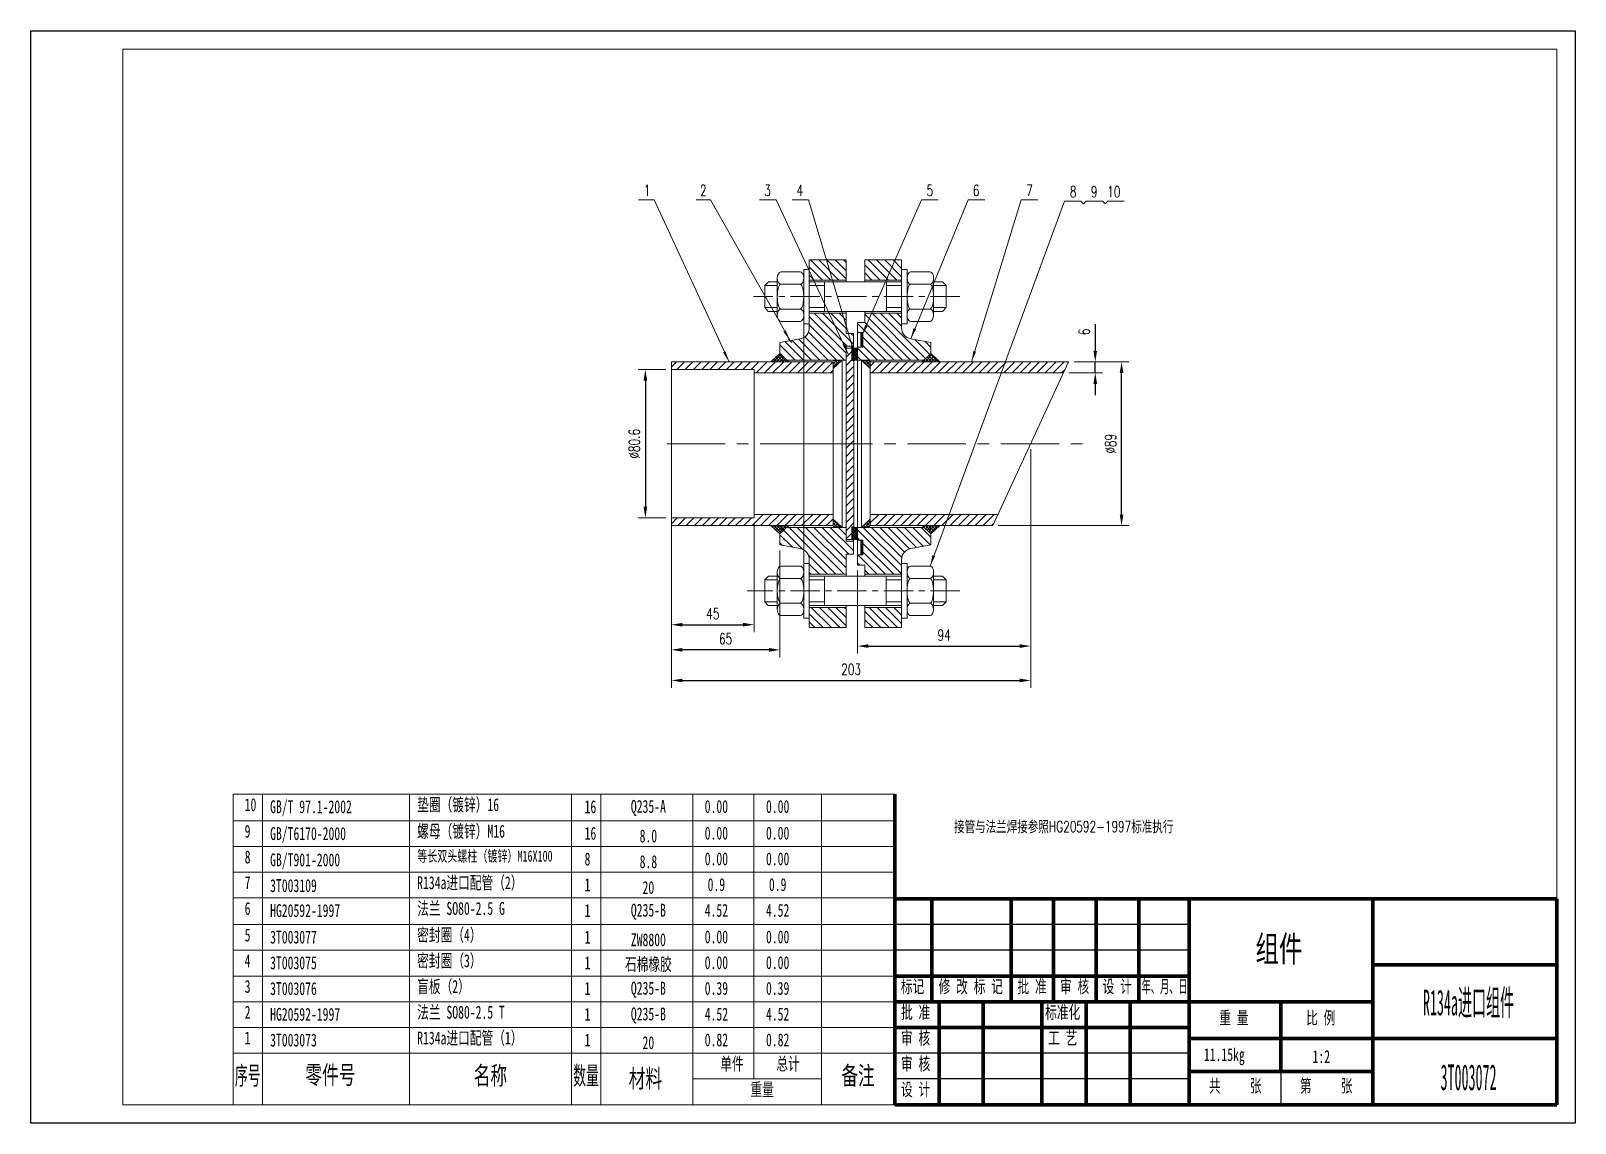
# Model space of a CAD drawing. Header units: millimetres. Extents: x 0 to 840, y 0 to 594.
import ezdxf

# ---------------------------------------------------------------- set-up
doc = ezdxf.new("R2010")
doc.units = ezdxf.units.MM
for name, pattern in [('CENTER', [50.8, 31.75, -6.35, 6.35, -6.35]), ('EB_DASH', [6, 3, -3]), ('EB_DASHDOT', [39, 30, -3, 3, -3])]:
    doc.linetypes.add(name, pattern=pattern)
doc.layers.get('0').update_dxf_attribs({"lineweight": 0})
for name, color, linetype, lineweight in [('中心线', 1, 'CENTER', 9), ('尺寸线', 4, 'Continuous', 9), ('标注线', 4, 'Continuous', 5), ('点划线', 1, 'EB_DASHDOT', 5), ('粗线', 7, 'Continuous', 15), ('细线', 3, 'Continuous', 5), ('虚线', 2, 'EB_DASH', 5)]:
    doc.layers.add(name, color=color, linetype=linetype, lineweight=lineweight)
doc.layers.add('边框', color=7, linetype='Continuous', lineweight=18, plot=False)
doc.styles.get("Standard").update_dxf_attribs({"font": 'romans.shx', "width": 0.7})
doc.styles.add('TextStyle0', font='', dxfattribs={"width": 0.510669})
doc.styles.add('TextStyle1', font='', dxfattribs={"width": 0.510669})
doc.styles.add('UserTxtStyle4', font='', dxfattribs={"width": 0.667})
doc.styles.add('机械', font='', dxfattribs={"width": 0.4})
doc.styles.add('标准', font='', dxfattribs={"width": 0.667})
doc.styles.get('TextStyle0').set_extended_font_data('宋体')
doc.styles.get('TextStyle1').set_extended_font_data('宋体')
doc.styles.get('UserTxtStyle4').set_extended_font_data('宋体')
doc.styles.get('机械').set_extended_font_data('宋体')
doc.styles.get('标准').set_extended_font_data('宋体')
doc.dimstyles.new('标准', dxfattribs={"dimscale": 2, "dimtxt": 3, "dimasz": 3, "dimexe": 2, "dimexo": 1.5, "dimgap": 1.5, "dimtad": 1, "dimdec": 1, "dimzin": 12, "dimdsep": 46, "dimtxsty": 'Standard', "dimcen": 0, "dimdle": 6, "dimclrd": 256, "dimclre": 256, "dimclrt": 256, "dimadec": 1, "dimazin": 3, "dimtfac": 1, "dimtdec": 1, "dimtmove": 0, "dimatfit": 0, "dimfxl": 0, "dimtolj": 1, "dimarcsym": 0})
pattern_1 = [(135, (0, 0), (-2.245064, -2.245064), [])]

# ---------------------------------------------------------------- blocks, each defined once
blk = doc.blocks.new('*X41')
at = {"layer": '尺寸线', "linetype": 'Continuous'}
blk.add_hatch(color=256, dxfattribs=at).paths.add_polyline_path([(379.76, 413.98), (376.56, 419.11), (377.92, 419.74)], flags=0)
for p, q in [((338.99, 502.04), (330.54, 502.04)), ((379.76, 413.98), (338.99, 502.04))]:
    blk.add_line(p, q, dxfattribs=at)
at = {"layer": '尺寸线'}
blk.add_line((330.54, 502.04), (330.54, 502.04), dxfattribs=at)
blk = doc.blocks.new('*X42')
at = {"layer": '尺寸线', "linetype": 'Continuous'}
blk.add_hatch(color=256, dxfattribs=at).paths.add_polyline_path([(412.95, 425.54), (409.34, 430.39), (410.65, 431.13)], flags=0)
for p, q in [((369.72, 502.04), (361.82, 502.04)), ((412.95, 425.54), (369.72, 502.04))]:
    blk.add_line(p, q, dxfattribs=at)
at = {"layer": '尺寸线'}
blk.add_line((361.82, 502.04), (361.82, 502.04), dxfattribs=at)
blk = doc.blocks.new('*X43')
at = {"layer": '尺寸线', "linetype": 'Continuous'}
blk.add_hatch(color=256, dxfattribs=at).paths.add_polyline_path([(444.65, 418.19), (441.42, 423.31), (442.78, 423.94)], flags=0)
for p, q in [((405.32, 502.04), (396.29, 502.04)), ((444.65, 418.19), (405.32, 502.04))]:
    blk.add_line(p, q, dxfattribs=at)
at = {"layer": '尺寸线'}
blk.add_line((396.29, 502.04), (396.29, 502.04), dxfattribs=at)
blk = doc.blocks.new('*X44')
at = {"layer": '尺寸线', "linetype": 'Continuous'}
blk.add_hatch(color=256, dxfattribs=at).paths.add_polyline_path([(448.32, 417.16), (445.89, 422.69), (447.33, 423.12)], flags=0)
for p, q in [((423.06, 502.04), (414.02, 502.04)), ((448.32, 417.16), (423.06, 502.04))]:
    blk.add_line(p, q, dxfattribs=at)
at = {"layer": '尺寸线'}
blk.add_line((414.02, 502.04), (414.02, 502.04), dxfattribs=at)
blk = doc.blocks.new('*X45')
at = {"layer": '尺寸线', "linetype": 'ByBlock'}
for points in [[(348.42, 240.73), (354.42, 239.73), (354.42, 241.73)], [(543.85, 240.73), (537.85, 239.73), (537.85, 241.73)]]:
    blk.add_hatch(color=256, dxfattribs=at).paths.add_polyline_path(points, flags=0)
for p, q in [((348.42, 366.48), (348.42, 236.73)), ((543.85, 366.48), (543.85, 236.73))]:
    blk.add_line(p, q, dxfattribs=at)
at = {"layer": '尺寸线', "linetype": 'ByBlock', "lineweight": -2}
blk.add_line((354.42, 240.73), (537.85, 240.73), dxfattribs=at)
at = {"layer": '尺寸线', "linetype": 'ByBlock', "insert": (446.14, 246.73), "char_height": 6, "width": 15.6, "attachment_point": 5}
blk.add_mtext('203', dxfattribs=at)
blk = doc.blocks.new('*X46')
at = {"layer": '尺寸线', "linetype": 'ByBlock'}
for points in [[(449.62, 259.42), (455.62, 258.42), (455.62, 260.42)], [(543.85, 259.42), (537.85, 258.42), (537.85, 260.42)]]:
    blk.add_hatch(color=256, dxfattribs=at).paths.add_polyline_path(points, flags=0)
for p, q in [((543.85, 366.48), (543.85, 255.42)), ((449.62, 300.48), (449.62, 255.42))]:
    blk.add_line(p, q, dxfattribs=at)
at = {"layer": '尺寸线', "linetype": 'ByBlock', "lineweight": -2}
blk.add_line((455.62, 259.42), (537.85, 259.42), dxfattribs=at)
at = {"layer": '尺寸线', "linetype": 'ByBlock', "insert": (496.74, 265.42), "char_height": 6, "width": 10.2, "attachment_point": 5}
blk.add_mtext('94', dxfattribs=at)
blk = doc.blocks.new('*X47')
at = {"layer": '尺寸线', "linetype": 'Continuous'}
blk.add_hatch(color=256, dxfattribs=at).paths.add_polyline_path([(452.07, 428.27), (453.8, 434.07), (455.17, 433.47)], flags=0)
for p, q in [((452.07, 428.27), (484.5, 502.04)), ((484.5, 502.04), (493.53, 502.04))]:
    blk.add_line(p, q, dxfattribs=at)
at = {"layer": '尺寸线'}
blk.add_line((493.53, 502.04), (493.53, 502.04), dxfattribs=at)
blk = doc.blocks.new('*X48')
at = {"layer": '尺寸线', "linetype": 'Continuous'}
blk.add_hatch(color=256, dxfattribs=at).paths.add_polyline_path([(478.57, 426.53), (480.17, 432.36), (481.55, 431.78)], flags=0)
for p, q in [((478.57, 426.53), (509.82, 502.04)), ((509.82, 502.04), (518.86, 502.04))]:
    blk.add_line(p, q, dxfattribs=at)
at = {"layer": '尺寸线'}
blk.add_line((518.86, 502.04), (518.86, 502.04), dxfattribs=at)
blk = doc.blocks.new('*X49')
at = {"layer": '尺寸线', "linetype": 'Continuous'}
blk.add_hatch(color=256, dxfattribs=at).paths.add_polyline_path([(511.63, 413.98), (512.67, 419.94), (514.11, 419.49)], flags=0)
for p, q in [((511.63, 413.98), (538.73, 502.04)), ((538.73, 502.04), (547.76, 502.04))]:
    blk.add_line(p, q, dxfattribs=at)
at = {"layer": '尺寸线'}
blk.add_line((547.76, 502.04), (547.76, 502.04), dxfattribs=at)
blk = doc.blocks.new('*X50')
at = {"layer": '尺寸线', "linetype": 'ByBlock'}
for points in [[(334.25, 409.78), (333.25, 403.78), (335.25, 403.78)], [(334.25, 329.18), (333.25, 335.18), (335.25, 335.18)]]:
    blk.add_hatch(color=256, dxfattribs=at).paths.add_polyline_path(points, flags=0)
for p, q in [((345.42, 409.78), (330.25, 409.78)), ((345.42, 329.18), (330.25, 329.18))]:
    blk.add_line(p, q, dxfattribs=at)
at = {"layer": '尺寸线', "linetype": 'ByBlock', "lineweight": -2}
blk.add_line((334.25, 403.78), (334.25, 335.18), dxfattribs=at)
at = {"layer": '尺寸线', "linetype": 'ByBlock', "insert": (328.25, 369.48), "char_height": 6, "width": 26.4, "attachment_point": 5, "rotation": 90}
blk.add_mtext('%%C80.6', dxfattribs=at)
blk = doc.blocks.new('*X51')
at = {"layer": '尺寸线', "linetype": 'ByBlock'}
for points in [[(348.42, 271.05), (354.42, 270.05), (354.42, 272.05)], [(393.42, 271.05), (387.42, 270.05), (387.42, 272.05)]]:
    blk.add_hatch(color=256, dxfattribs=at).paths.add_polyline_path(points, flags=0)
for p, q in [((348.42, 321.98), (348.42, 267.05)), ((393.42, 326.18), (393.42, 267.05))]:
    blk.add_line(p, q, dxfattribs=at)
at = {"layer": '尺寸线', "linetype": 'ByBlock', "lineweight": -2}
blk.add_line((354.42, 271.05), (387.42, 271.05), dxfattribs=at)
at = {"layer": '尺寸线', "linetype": 'ByBlock', "insert": (370.92, 277.05), "char_height": 6, "width": 9.6, "attachment_point": 5}
blk.add_mtext('45', dxfattribs=at)
blk = doc.blocks.new('*X52')
at = {"layer": '尺寸线', "linetype": 'ByBlock'}
for points in [[(593.29, 413.98), (594.29, 407.98), (592.29, 407.98)], [(593.29, 324.98), (594.29, 330.98), (592.29, 330.98)]]:
    blk.add_hatch(color=256, dxfattribs=at).paths.add_polyline_path(points, flags=0)
for p, q in [((567.47, 413.98), (597.29, 413.98)), ((526.24, 324.98), (597.29, 324.98))]:
    blk.add_line(p, q, dxfattribs=at)
at = {"layer": '尺寸线', "linetype": 'ByBlock', "lineweight": -2}
blk.add_line((593.29, 330.98), (593.29, 407.98), dxfattribs=at)
at = {"layer": '尺寸线', "linetype": 'ByBlock', "insert": (587.29, 369.48), "char_height": 6, "width": 18.6, "attachment_point": 5, "rotation": 90}
blk.add_mtext('%%C89', dxfattribs=at)
blk = doc.blocks.new('*X53')
at = {"layer": '尺寸线', "linetype": 'ByBlock'}
for points in [[(578.97, 413.98), (579.97, 419.98), (577.97, 419.98)], [(578.97, 407.98), (579.97, 401.98), (577.97, 401.98)]]:
    blk.add_hatch(color=256, dxfattribs=at).paths.add_polyline_path(points, flags=0)
at = {"layer": '尺寸线', "linetype": 'ByBlock', "lineweight": -2}
for p, q in [((578.97, 434.58), (578.97, 419.98)), ((578.97, 407.98), (578.97, 413.98)), ((561.69, 407.98), (561.69, 407.98)), ((578.97, 401.98), (578.97, 395.98))]:
    blk.add_line(p, q, dxfattribs=at)
at = {"layer": '尺寸线', "linetype": 'ByBlock'}
for p, q in [((567.47, 413.98), (582.97, 413.98)), ((564.69, 407.98), (582.97, 407.98))]:
    blk.add_line(p, q, dxfattribs=at)
at = {"layer": '尺寸线', "linetype": 'ByBlock', "insert": (572.97, 430.28), "char_height": 6, "width": 12, "attachment_point": 5, "rotation": 90}
blk.add_mtext('6', dxfattribs=at)
blk = doc.blocks.new('*X54')
at = {"layer": '尺寸线', "linetype": 'Continuous'}
blk.add_hatch(color=256, dxfattribs=at).paths.add_polyline_path([(489.09, 302.95), (490.46, 308.84), (491.87, 308.32)], flags=0)
for p, q in [((489.09, 302.95), (562.16, 501.34)), ((562.16, 501.34), (571.19, 501.34))]:
    blk.add_line(p, q, dxfattribs=at)
at = {"layer": '尺寸线'}
blk.add_line((571.19, 501.34), (571.19, 501.34), dxfattribs=at)
blk = doc.blocks.new('*X55')
at = {"layer": '尺寸线', "linetype": 'ByBlock'}
for points in [[(348.42, 257.39), (354.42, 258.39), (354.42, 256.39)], [(407.42, 257.39), (401.42, 258.39), (401.42, 256.39)]]:
    blk.add_hatch(color=256, dxfattribs=at).paths.add_polyline_path(points, flags=0)
for p, q in [((348.42, 321.98), (348.42, 253.39)), ((407.42, 311.41), (407.42, 253.39))]:
    blk.add_line(p, q, dxfattribs=at)
at = {"layer": '尺寸线', "linetype": 'ByBlock', "lineweight": -2}
blk.add_line((401.42, 257.39), (354.42, 257.39), dxfattribs=at)
at = {"layer": '尺寸线', "linetype": 'ByBlock', "insert": (377.92, 263.39), "char_height": 6, "width": 9.6, "attachment_point": 5}
blk.add_mtext('65', dxfattribs=at)

msp = doc.modelspace()

# ---------------------------------------------------------------- hatches: boundary and pattern name
at = {"layer": '尺寸线'}
h = msp.add_hatch(dxfattribs=at)
h.set_pattern_fill('ANSI31', color=256, style=0, pattern_type=0)
h.set_pattern_definition(pattern_1)
h.paths.add_polyline_path([(443.42, 458.48), (443.42, 469.48), (423.42, 469.48), (423.42, 458.48)], flags=0)
edge = h.paths.add_edge_path(flags=0)
edge.add_line((407.42, 414.98), (443.42, 414.98))
edge.add_line((443.42, 414.98), (443.42, 422.51))
edge.add_line((443.42, 422.51), (447.42, 422.48))
edge.add_line((447.42, 422.48), (447.45, 429.48))
edge.add_line((447.45, 429.48), (443.39, 429.48))
edge.add_line((443.39, 429.48), (443.4, 440.48))
edge.add_line((443.4, 440.48), (423.42, 440.48))
edge.add_line((423.42, 440.48), (423.42, 432.46))
edge.add_arc((417.42, 432.43), 6, -80.16684, 0.29152, ccw=False)
edge.add_line((418.44, 426.52), (407.42, 424.58))
edge.add_line((407.42, 424.58), (407.42, 414.98))
edge = h.paths.add_edge_path(flags=0)
edge.add_line((423.42, 298.48), (443.4, 298.48))
edge.add_line((443.4, 298.48), (443.39, 309.48))
edge.add_line((443.39, 309.48), (447.42, 309.45))
edge.add_line((447.42, 309.45), (447.42, 316.48))
edge.add_line((447.42, 316.48), (443.39, 316.48))
edge.add_line((443.39, 316.48), (443.39, 323.98))
edge.add_line((443.39, 323.98), (407.42, 323.98))
edge.add_line((407.42, 323.98), (407.42, 314.38))
edge.add_line((407.42, 314.38), (418.44, 312.44))
edge.add_arc((417.42, 306.53), 6, -0.2925, 80.16783, ccw=False)
edge.add_line((423.42, 306.5), (423.42, 298.48))
h.paths.add_polyline_path([(443.42, 269.48), (443.42, 280.48), (423.42, 280.48), (423.42, 269.48)], flags=0)
h = msp.add_hatch(dxfattribs=at)
h.set_pattern_fill('ANSI31', color=256, style=0, pattern_type=0)
h.set_pattern_definition(pattern_1)
h.paths.add_polyline_path([(473.62, 458.48), (473.62, 469.48), (453.62, 469.48), (453.62, 458.48)], flags=0)
edge = h.paths.add_edge_path(flags=0)
edge.add_line((489.62, 414.98), (489.62, 424.55))
edge.add_line((489.62, 424.55), (478.57, 426.53))
edge.add_arc((479.62, 432.43), 6, 180, 259.87534, ccw=False)
edge.add_line((473.62, 432.43), (473.62, 440.48))
edge.add_line((473.62, 440.48), (453.62, 440.48))
edge.add_line((453.62, 440.48), (453.62, 435.48))
edge.add_line((453.62, 435.48), (449.62, 435.48))
edge.add_line((449.62, 435.48), (449.62, 429.98))
edge.add_line((449.62, 429.98), (452.62, 429.98))
edge.add_line((452.62, 429.98), (452.62, 421.98))
edge.add_line((452.62, 421.98), (449.62, 421.98))
edge.add_line((449.62, 421.98), (449.62, 414.98))
edge.add_line((449.62, 414.98), (489.62, 414.98))
edge = h.paths.add_edge_path(flags=0)
edge.add_line((453.65, 298.48), (473.62, 298.48))
edge.add_line((473.62, 298.48), (473.62, 306.57))
edge.add_arc((479.62, 306.53), 6, 100.44341, 179.61436, ccw=False)
edge.add_line((478.53, 312.43), (489.62, 314.38))
edge.add_line((489.62, 314.38), (489.62, 323.98))
edge.add_line((489.62, 323.98), (449.59, 323.98))
edge.add_line((449.59, 323.98), (449.59, 316.98))
edge.add_line((449.59, 316.98), (452.62, 317.02))
edge.add_line((452.62, 317.02), (452.62, 308.95))
edge.add_line((452.62, 308.95), (449.59, 308.98))
edge.add_line((449.59, 308.98), (449.59, 303.48))
edge.add_line((449.59, 303.48), (453.65, 303.48))
edge.add_line((453.65, 303.48), (453.65, 298.48))
h.paths.add_polyline_path([(473.62, 269.48), (473.62, 280.48), (453.62, 280.48), (453.62, 269.48)], flags=0)
h = msp.add_hatch(dxfattribs=at)
h.set_pattern_fill('ANSI37', color=256, scale=0.25, style=0)
h.paths.add_polyline_path([(452.62, 422.48), (452.62, 429.48), (451.42, 429.48), (451.42, 422.48)], flags=0)
h.paths.add_polyline_path([(452.62, 309.48), (452.62, 316.48), (451.42, 316.48), (451.42, 309.48)], flags=0)
h = msp.add_hatch(dxfattribs=at)
h.set_pattern_fill('ANSI31', color=256, style=0, pattern_type=0)
h.paths.add_polyline_path([(443.42, 369.48), (447.62, 369.48), (447.62, 414.74), (446.62, 414.74), (446.62, 421.48), (443.42, 421.48)], flags=0)
h.paths.add_polyline_path([(443.42, 317.48), (446.62, 317.48), (446.62, 324.22), (447.62, 324.22), (447.62, 369.48), (443.42, 369.48)], flags=0)
h = msp.add_hatch(dxfattribs=at)
h.set_pattern_fill('ANSI37', color=256, scale=0.25, style=0)
h.paths.add_polyline_path([(446.62, 414.98), (449.64, 414.98), (449.64, 421.48), (446.62, 421.48)], flags=0)
h.paths.add_polyline_path([(446.62, 317.48), (447.42, 317.48), (449.62, 317.48), (449.62, 323.98), (446.62, 323.98)], flags=0)
h = msp.add_hatch(dxfattribs=at)
h.set_pattern_fill('ANSI31', color=256, style=0, pattern_type=0)
h.paths.add_polyline_path([(436.42, 407.98), (436.42, 413.98), (348.42, 413.98), (348.42, 409.78), (393.42, 409.78), (393.42, 407.98)], flags=0)
h.paths.add_polyline_path([(436.42, 324.98), (436.42, 330.98), (393.42, 330.98), (393.42, 329.18), (348.42, 329.18), (348.42, 324.98)], flags=0)
h = msp.add_hatch(dxfattribs=at)
h.set_pattern_fill('ANSI37', color=256, scale=0.375, style=0)
h.paths.add_polyline_path([(407.42, 413.98), (407.42, 418.54), (402.59, 413.98)], flags=0)
h = msp.add_hatch(dxfattribs=at)
h.set_pattern_fill('ANSI37', color=256, scale=0.375, angle=180, style=0)
h.paths.add_polyline_path([(407.42, 413.98), (407.42, 418.54), (412.25, 413.98)], flags=0)
h = msp.add_hatch(dxfattribs=at)
h.set_pattern_fill('ANSI37', color=256, scale=0.375, angle=180, style=0)
h.paths.add_polyline_path([(436.42, 414.98), (436.42, 410.42), (441.25, 414.98)], flags=0)
h = msp.add_hatch(dxfattribs=at)
h.set_pattern_fill('ANSI37', color=256, scale=0.375, style=0)
h.paths.add_polyline_path([(456.62, 414.98), (456.62, 410.42), (451.79, 414.98)], flags=0)
h = msp.add_hatch(dxfattribs=at)
h.set_pattern_fill('ANSI31', color=256, style=0, pattern_type=0)
h.paths.add_polyline_path([(561.69, 407.98), (564.47, 413.98), (456.62, 413.98), (456.62, 407.98)], flags=0)
h.paths.add_polyline_path([(523.24, 324.98), (526.01, 330.98), (456.62, 330.98), (456.62, 324.98)], flags=0)
h = msp.add_hatch(dxfattribs=at)
h.set_pattern_fill('ANSI37', color=256, scale=0.375, style=0)
h.paths.add_polyline_path([(489.62, 413.98), (489.62, 418.54), (484.79, 413.98)], flags=0)
h = msp.add_hatch(dxfattribs=at)
h.set_pattern_fill('ANSI37', color=256, scale=0.375, angle=180, style=0)
h.paths.add_polyline_path([(489.62, 413.98), (489.62, 418.54), (494.45, 413.98)], flags=0)
h = msp.add_hatch(dxfattribs=at)
h.set_pattern_fill('ANSI37', color=256, scale=0.375, angle=180, style=0)
h.paths.add_polyline_path([(436.42, 323.98), (436.42, 328.54), (441.25, 323.98)], flags=0)
h = msp.add_hatch(dxfattribs=at)
h.set_pattern_fill('ANSI37', color=256, scale=0.375, style=0)
h.paths.add_polyline_path([(456.62, 323.98), (456.62, 328.54), (451.79, 323.98)], flags=0)
h = msp.add_hatch(dxfattribs=at)
h.set_pattern_fill('ANSI37', color=256, scale=0.375, style=0)
h.paths.add_polyline_path([(407.42, 324.98), (407.42, 320.42), (402.59, 324.98)], flags=0)
h = msp.add_hatch(dxfattribs=at)
h.set_pattern_fill('ANSI37', color=256, scale=0.375, angle=180, style=0)
h.paths.add_polyline_path([(407.42, 324.98), (407.42, 320.42), (412.25, 324.98)], flags=0)
h = msp.add_hatch(dxfattribs=at)
h.set_pattern_fill('ANSI37', color=256, scale=0.375, style=0)
h.paths.add_polyline_path([(489.62, 324.98), (489.62, 320.42), (484.79, 324.98)], flags=0)
h = msp.add_hatch(dxfattribs=at)
h.set_pattern_fill('ANSI37', color=256, scale=0.375, angle=180, style=0)
h.paths.add_polyline_path([(489.62, 324.98), (489.62, 320.42), (494.45, 324.98)], flags=0)

# ---------------------------------------------------------------- linework, layer by layer
for p, q in [((407.95, 462.95), (418.49, 462.95)), ((420.42, 274.68), (420.42, 464.28)), ((423.42, 464.28), (420.42, 464.28)), ((473.62, 464.28), (473.62, 434.68)), ((476.62, 464.28), (473.62, 464.28)), ((476.62, 464.28), (476.62, 434.68)), ((478.55, 462.95), (489.09, 462.95)), ((401.15, 457.48), (399.15, 455.48)), ((399.15, 455.48), (406.02, 455.48)), ((406.02, 439.38), (406.02, 459.58)), ((406.02, 459.58), (406.02, 449.48)), ((407.95, 456.22), (418.49, 456.22)), ((423.42, 459.58), (423.42, 439.38)), ((423.42, 455.48), (431.69, 455.48)), ((465.36, 455.48), (473.62, 455.48)), ((476.62, 439.38), (476.62, 459.58)), ((478.55, 456.21), (489.09, 456.21)), ((491.02, 459.58), (491.02, 439.38)), ((491.02, 457.48), (495.89, 457.48)), ((491.02, 455.48), (497.89, 455.48)), ((497.89, 455.48), (495.89, 457.48)), ((497.89, 443.48), (497.89, 455.48)), ((399.15, 443.48), (406.02, 443.48)), ((401.14, 441.48), (399.15, 443.48)), ((407.95, 442.75), (418.49, 442.75)), ((423.42, 443.48), (431.69, 443.48)), ((465.36, 443.48), (473.62, 443.48)), ((478.55, 442.75), (489.09, 442.75)), ((491.02, 443.48), (497.89, 443.48)), ((491.02, 441.48), (495.89, 441.48)), ((497.89, 443.48), (495.89, 441.48)), ((407.95, 436.01), (418.49, 436.01)), ((423.42, 434.68), (420.42, 434.68)), ((476.62, 434.68), (473.62, 434.68)), ((478.55, 436.01), (489.09, 436.01)), ((413.95, 424.54), (411.95, 426.54)), ((407.95, 302.95), (418.49, 302.95)), ((423.42, 304.28), (420.42, 304.28)), ((423.42, 274.68), (423.42, 304.28)), ((476.62, 304.28), (473.62, 304.28)), ((476.62, 304.28), (476.62, 274.68)), ((478.55, 302.95), (489.09, 302.95)), ((401.16, 297.48), (399.16, 295.48)), ((399.16, 295.48), (406.02, 295.48)), ((406.02, 299.58), (406.02, 279.38)), ((407.95, 296.21), (418.49, 296.21)), ((423.42, 279.38), (423.42, 299.58)), ((423.46, 295.46), (431.73, 295.46)), ((465.3, 295.46), (473.62, 295.46)), ((478.55, 296.21), (489.09, 296.21)), ((491.02, 279.38), (491.02, 299.58)), ((491.02, 297.48), (495.89, 297.48)), ((491.02, 295.48), (497.89, 295.48)), ((497.89, 295.48), (495.89, 297.48)), ((497.89, 295.48), (497.89, 283.48)), ((406.02, 279.38), (406.02, 289.48)), ((399.16, 283.48), (406.02, 283.48)), ((401.14, 281.48), (399.16, 283.48)), ((407.95, 282.75), (418.49, 282.75)), ((423.46, 283.46), (431.73, 283.46)), ((465.3, 283.46), (473.62, 283.46)), ((478.55, 282.75), (489.09, 282.75)), ((491.02, 283.48), (497.89, 283.48)), ((491.02, 281.48), (495.89, 281.48)), ((497.89, 283.48), (495.89, 281.48)), ((407.95, 276.01), (418.49, 276.01)), ((423.42, 274.68), (420.42, 274.68)), ((476.62, 274.68), (473.62, 274.68)), ((478.55, 276.01), (489.09, 276.01))]:
    msp.add_line(p, q)
for centre, major_axis, ratio, start_param, end_param in [((407.95, 459.58), (0, -3.37), 0.572974, 3.141593, 6.283185), ((418.49, 459.58), (0, -3.37), 0.572974, 0, 3.141593), ((478.55, 459.58), (0, -3.37), 0.572974, 3.141593, 6.283185), ((489.09, 459.58), (0, -3.37), 0.572974, 0, 3.141593), ((407.95, 449.48), (0, -6.73), 0.286487, 3.141593, 6.283185), ((418.49, 449.48), (0, -6.73), 0.286487, 0, 3.141593), ((478.55, 449.48), (0, -6.73), 0.286487, 3.141593, 6.283185), ((489.09, 449.48), (0, -6.73), 0.286487, 0, 3.141593), ((407.95, 439.38), (0, 3.37), 0.572974, 0, 3.141593), ((418.49, 439.38), (0, 3.37), 0.572974, 3.141593, 6.283185), ((478.55, 439.38), (0, 3.37), 0.572974, 0, 3.141593), ((489.09, 439.38), (0, 3.37), 0.572974, 3.141593, 6.283185), ((407.95, 299.58), (0, -3.37), 0.572974, 3.141593, 6.283185), ((418.49, 299.58), (0, -3.37), 0.572974, 0, 3.141593), ((478.55, 299.58), (0, -3.37), 0.572974, 3.141593, 6.283185), ((489.09, 299.58), (0, -3.37), 0.572974, 0, 3.141593), ((407.95, 289.48), (0, 6.73), 0.286487, 0, 3.141593), ((418.49, 289.48), (0, 6.73), 0.286487, 3.141593, 6.283185), ((478.55, 289.48), (0, 6.73), 0.286487, 0, 3.141593), ((489.09, 289.48), (0, 6.73), 0.286487, 3.141593, 6.283185), ((407.95, 279.38), (0, 3.37), 0.572974, 0, 3.141593), ((418.49, 279.38), (0, 3.37), 0.572974, 3.141593, 6.283185), ((478.55, 279.38), (0, 3.37), 0.572974, 0, 3.141593), ((489.09, 279.38), (0, 3.37), 0.572974, 3.141593, 6.283185)]:
    msp.add_ellipse(centre, major_axis=major_axis, ratio=ratio, start_param=start_param, end_param=end_param)
at = {"layer": '中心线', "color": 0, "ltscale": 0.5}
msp.add_line((505.28, 449.48), (393.12, 449.48), dxfattribs=at)
at = {"layer": '中心线'}
for p, q in [((428.51, 369.48), (339.63, 369.48)), ((426, 369.48), (578.18, 369.48))]:
    msp.add_line(p, q, dxfattribs=at)
at = {"layer": '中心线', "ltscale": 0.5}
msp.add_line((505.28, 289.48), (389.71, 289.48), dxfattribs=at)
at = {"layer": '尺寸线'}
for p, q in [((562.16, 501.34), (571.19, 501.34)), ((571.19, 501.34), (572.57, 499.96)), ((573.95, 501.34), (572.57, 499.96)), ((573.95, 501.34), (582.98, 501.34)), ((582.98, 501.34), (584.36, 499.96)), ((585.75, 501.34), (584.36, 499.96)), ((585.75, 501.34), (594.78, 501.34)), ((407.42, 418.54), (402.59, 413.98)), ((407.42, 418.54), (412.25, 413.98)), ((436.42, 410.42), (441.25, 414.98)), ((456.62, 410.42), (451.79, 414.98)), ((489.62, 418.54), (484.79, 413.98)), ((489.62, 418.54), (494.45, 413.98)), ((436.42, 328.54), (441.25, 323.98)), ((456.62, 328.54), (451.79, 323.98)), ((407.42, 320.42), (402.59, 324.98)), ((407.42, 320.42), (412.25, 324.98)), ((489.62, 320.42), (484.79, 324.98)), ((489.62, 320.42), (494.45, 324.98))]:
    msp.add_line(p, q, dxfattribs=at)
at = {"layer": '尺寸线', "color": 0}
for p, q in [((399.15, 455.48), (399.15, 443.48)), ((431.69, 457.48), (431.69, 441.48)), ((465.36, 457.48), (465.36, 441.48)), ((441.25, 414.98), (441.25, 323.98)), ((451.79, 414.98), (451.79, 323.98)), ((399.16, 295.48), (399.16, 283.48)), ((431.73, 297.46), (431.73, 281.46)), ((465.3, 297.48), (465.3, 281.48))]:
    msp.add_line(p, q, dxfattribs=at)
at = {"layer": '点划线', "linetype": 'Continuous', "lineweight": 25}
for p, q in [((630, 108), (470, 108)), ((630, 94), (470, 94)), ((630, 38), (470, 38)), ((630, 24), (470, 24))]:
    msp.add_line(p, q, dxfattribs=at)
at = {"layer": '粗线'}
for p, q in [((830, 584), (50, 584)), ((50, 584), (50, 10)), ((830, 10), (830, 584)), ((443.42, 469.48), (423.42, 469.48)), ((423.42, 469.48), (423.42, 432.43)), ((443.42, 469.48), (443.42, 457.48)), ((453.62, 469.48), (453.62, 457.48)), ((453.62, 469.48), (473.62, 469.48)), ((473.62, 469.48), (473.62, 432.43)), ((401.15, 457.48), (406.02, 457.48)), ((443.42, 458.48), (423.42, 458.48)), ((423.42, 457.48), (473.62, 457.48)), ((453.62, 458.48), (473.62, 458.48)), ((401.14, 441.48), (406.02, 441.48)), ((423.42, 441.48), (473.62, 441.48)), ((443.42, 440.48), (423.42, 440.48)), ((443.42, 441.48), (443.42, 429.48)), ((453.62, 441.48), (453.62, 435.48)), ((453.62, 440.48), (473.62, 440.48)), ((443.42, 429.48), (447.42, 429.48)), ((447.42, 429.48), (447.42, 421.48)), ((453.62, 435.48), (449.62, 435.48)), ((449.62, 435.48), (449.62, 303.48)), ((449.62, 429.98), (452.62, 429.98)), ((451.42, 429.48), (451.42, 421.98)), ((451.42, 429.48), (452.62, 429.48)), ((452.62, 429.98), (452.62, 421.98)), ((418.47, 426.53), (407.42, 424.55)), ((407.42, 424.55), (407.42, 418.54)), ((447.42, 422.48), (443.42, 422.48)), ((443.42, 422.48), (443.42, 316.48)), ((443.42, 421.48), (447.41, 421.48)), ((443.42, 421.48), (443.42, 317.48)), ((444.62, 421.48), (449.62, 421.48)), ((446.62, 421.48), (446.62, 414.74)), ((449.62, 421.98), (452.62, 421.98)), ((449.62, 421.48), (449.62, 317.48)), ((451.42, 422.48), (452.62, 422.48)), ((478.57, 426.53), (489.62, 424.55)), ((489.62, 424.55), (489.62, 418.54)), ((348.42, 413.98), (436.42, 413.98)), ((348.42, 413.98), (348.42, 324.98)), ((443.42, 414.98), (411.19, 414.98)), ((436.42, 324.98), (436.42, 413.98)), ((449.62, 414.98), (446.62, 414.98)), ((446.62, 414.74), (447.62, 414.74)), ((447.62, 414.74), (447.62, 324.22)), ((449.62, 414.98), (485.85, 414.98)), ((564.47, 413.98), (456.62, 413.98)), ((456.62, 324.98), (456.62, 413.98)), ((523.24, 324.98), (564.47, 413.98)), ((348.42, 409.78), (393.42, 409.78)), ((393.42, 409.78), (393.42, 329.18)), ((393.42, 407.98), (436.42, 407.98)), ((561.69, 407.98), (456.62, 407.98)), ((348.42, 329.18), (393.42, 329.18)), ((393.42, 330.98), (436.42, 330.98)), ((526.01, 330.98), (456.62, 330.98)), ((348.42, 324.98), (436.42, 324.98)), ((407.42, 320.42), (407.42, 314.41)), ((443.42, 323.98), (411.19, 323.98)), ((446.62, 324.22), (447.62, 324.22)), ((446.62, 324.22), (446.62, 317.48)), ((449.62, 323.98), (446.62, 323.98)), ((449.62, 323.98), (485.85, 323.98)), ((523.24, 324.98), (456.62, 324.98)), ((489.62, 320.42), (489.62, 314.41)), ((418.47, 312.44), (407.42, 314.41)), ((443.42, 317.48), (447.41, 317.48)), ((447.42, 316.48), (443.42, 316.48)), ((444.62, 317.48), (449.62, 317.48)), ((447.42, 317.48), (447.42, 309.48)), ((449.62, 316.98), (452.62, 316.98)), ((451.42, 309.48), (451.42, 316.98)), ((451.42, 316.48), (452.62, 316.48)), ((452.62, 308.98), (452.62, 316.98)), ((478.57, 312.44), (489.62, 314.41)), ((423.42, 269.48), (423.42, 306.53)), ((443.42, 309.48), (447.42, 309.48)), ((443.42, 297.48), (443.42, 309.48)), ((449.62, 308.98), (452.62, 308.98)), ((453.62, 303.48), (449.62, 303.48)), ((451.42, 309.48), (452.62, 309.48)), ((453.62, 297.48), (453.62, 303.48)), ((473.62, 269.48), (473.62, 306.53)), ((401.16, 297.48), (406.02, 297.48)), ((443.42, 298.48), (423.42, 298.48)), ((423.42, 297.48), (473.62, 297.48)), ((453.62, 298.48), (473.62, 298.48)), ((401.14, 281.48), (406.02, 281.48)), ((423.42, 281.48), (473.62, 281.48)), ((443.42, 280.48), (423.42, 280.48)), ((443.42, 269.48), (443.42, 281.48)), ((453.62, 269.48), (453.62, 281.48)), ((453.62, 280.48), (473.62, 280.48)), ((443.42, 269.48), (423.42, 269.48)), ((453.62, 269.48), (473.62, 269.48)), ((110, 10), (110, 178.89)), ((470, 178.89), (110, 178.89)), ((430, 24), (430, 10)), ((50, 10), (830, 10))]:
    msp.add_line(p, q, dxfattribs=at)
at = {"layer": '粗线', "linetype": 'Continuous', "lineweight": 70}
for p, q in [((470, 178.89), (470, 10)), ((470, 122), (830, 122)), ((490, 66), (490, 122)), ((533.17, 66), (533.17, 122)), ((556.33, 66), (556.33, 122)), ((579.5, 66), (579.5, 122)), ((602.67, 66), (602.67, 122)), ((630, 122), (630, 10)), ((730, 10), (730, 122)), ((830, 122), (830, 10)), ((830, 86), (730, 86)), ((630, 80), (470, 80)), ((730, 66), (470, 66)), ((494, 10), (494, 66)), ((518, 10), (518, 66)), ((550, 10), (550, 66)), ((574, 10), (574, 66)), ((598, 10), (598, 66)), ((680, 66), (680, 28)), ((630, 52), (470, 52)), ((730, 46), (630, 46)), ((830, 46), (730, 46)), ((730, 28), (630, 28)), ((830, 10), (470, 10))]:
    msp.add_line(p, q, dxfattribs=at)
at = {"layer": '粗线'}
for centre, start, end in [((417.42, 432.43), 280.12467, 360), ((479.62, 432.43), 180, 259.87533), ((417.42, 306.53), 0, 79.87533), ((479.62, 306.53), 100.12467, 180)]:
    msp.add_arc(centre, 6, start, end, dxfattribs=at)
at = {"layer": '细线'}
for p, q in [((126, 10), (126, 178.89)), ((206, 178.89), (206, 10)), ((294, 10), (294, 178.89)), ((310, 10), (310, 178.89)), ((360, 178.89), (360, 10)), ((360, 24), (360, 178.89)), ((393.33, 178.89), (393.33, 24)), ((393.33, 24), (393.33, 178.89)), ((430, 178.89), (430, 24)), ((470, 164.44), (110, 164.44)), ((470, 164.44), (110, 164.44)), ((470, 150.44), (110, 150.44)), ((470, 150.44), (110, 150.44)), ((470, 136.44), (110, 136.44)), ((470, 122.44), (110, 122.44)), ((470, 108), (110, 108)), ((470, 108), (110, 108)), ((470, 94), (110, 94)), ((470, 80), (110, 80)), ((470, 66), (110, 66)), ((470, 52), (110, 52)), ((470, 38), (110, 38)), ((126, 38), (110, 38)), ((126, 38), (126, 10)), ((206, 10), (206, 38)), ((294, 38), (294, 10)), ((310, 38), (294, 38)), ((310, 38), (310, 10)), ((430, 10), (430, 38)), ((470, 38), (430, 38)), ((360, 10), (360, 24)), ((430, 24), (360, 24)), ((360, 24), (393.33, 24)), ((393.33, 24), (430, 24))]:
    msp.add_line(p, q, dxfattribs=at)
at = {"layer": '虚线', "linetype": 'Continuous', "lineweight": 25}
msp.add_line((680, 28), (680, 10), dxfattribs=at)
at = {"layer": '边框', "linetype": 'Continuous', "lineweight": 25}
for p, q in [((0, 0), (0, 594)), ((0, 594), (840, 594)), ((840, 594), (840, 0)), ((840, 0), (0, 0))]:
    msp.add_line(p, q, dxfattribs=at)

# ---------------------------------------------------------------- block references
at = {"layer": '尺寸线'}
for name in ['*X41', '*X42', '*X43', '*X44', '*X47', '*X48', '*X54', '*X49']:
    msp.add_blockref(name, (0, 0), dxfattribs=at)

# ---------------------------------------------------------------- texts
at = {"layer": '尺寸线', "char_height": 6, "attachment_point": 1}
for s, insert, width in [('1', (333.37, 510.23), 13.9885), ('2', (363.98, 510.23), 13.9885), ('3', (398.81, 510.23), 13.9885), ('4', (416.55, 510.23), 13.9885), ('5', (487.13, 510.23), 13.9885), ('6', (512.46, 510.23), 13.9885), ('7', (541.36, 510.23), 13.9885), ('8', (565.15, 509.53), 13.9885), ('9', (576.64, 509.53), 13.9885), ('10', (585.43, 509.53), 13.9885), ('接管与法兰焊接参照{HG20592-1997}标准执行', (502.18, 164.26), 155.762)]:
    msp.add_mtext(s, dxfattribs=dict(at, insert=insert, width=width))
at = {"layer": '标注线', "attachment_point": 5}
for s, insert, char_height, width, style in [('组件', (678.88, 93.99), 14, 50.6327, '标准'), ('R134a进口组件', (782.03, 64.82), 14, 83.8756, '机械'), ('11.15kg', (649.18, 36.11), 7, 44.563, '标准'), ('1:2', (701.94, 36.11), 7, 17.5866, '标准'), ('3T003072', (782.03, 24.82), 14, 111.1435, '机械')]:
    msp.add_mtext(s, dxfattribs=dict(at, insert=insert, char_height=char_height, width=width, style=style))
at = {"layer": '粗线', "style": 'UserTxtStyle4', "width": 0.667}
msp.add_text('材料', height=10, dxfattribs=at).set_placement((325.22, 19.28))
at = {"layer": '粗线'}
for s, insert, char_height, width, attachment_point, style in [('{\\C7;10}', (116.28, 176.68), 7, 11.1018, 1, 'UserTxtStyle4'), ('{\\C7;垫圈（镀锌）16}', (210.13, 176.68), 7, 91.6162, 1, 'UserTxtStyle4'), ('{\\C7;GB/T 97.1-2002}', (130.13, 175.56), 7, 91.7718, 1, 'UserTxtStyle4'), ('{\\C7;16}', (301.18, 175.56), 7, 11.05, 1, 'UserTxtStyle4'), ('{\\C7;Q235-A}', (335.9, 166.99), 7, 39.1677, 8, 'UserTxtStyle4'), ('{\\C7;0.00}', (372.89, 168.56), 7, 25.2645, 8, 'UserTxtStyle4'), ('{\\C7;0.00}', (406.22, 168.56), 7, 25.2645, 8, 'UserTxtStyle4'), ('{\\C7;9}', (116.28, 162.24), 7, 5.3434, 1, 'UserTxtStyle4'), ('{\\C7;GB/T6170-2000}', (130.13, 160.97), 7, 85.2871, 1, 'UserTxtStyle4'), ('{\\C7;螺母（镀锌）M16}', (210.13, 162.24), 7, 98.2046, 1, 'UserTxtStyle4'), ('{\\C7;16}', (301.18, 161.11), 7, 11.05, 1, 'UserTxtStyle4'), ('{\\C7;0.00}', (372.89, 154.11), 7, 25.2645, 8, 'UserTxtStyle4'), ('{\\C7;0.00}', (406.22, 154.11), 7, 25.2645, 8, 'UserTxtStyle4'), ('{\\C7;8.0}', (335.9, 152.55), 7, 18.676, 8, 'UserTxtStyle4'), ('{\\C7;8}', (116.28, 148.24), 7, 5.2915, 1, 'UserTxtStyle4'), ('{\\C7;GB/T901-2000}', (130.13, 146.67), 7, 78.6467, 1, 'UserTxtStyle4'), ('{\\C7;等长双头螺柱（镀锌）M16X100}', (210.13, 148.24), 6, 152.5651, 1, 'UserTxtStyle4'), ('{\\C7;8}', (301.18, 147.11), 7, 5.2915, 1, 'UserTxtStyle4'), ('{\\C7;8.8}', (335.9, 138.55), 7, 18.5722, 8, 'UserTxtStyle4'), ('{\\C7;0.00}', (372.89, 140.11), 7, 25.2645, 8, 'UserTxtStyle4'), ('{\\C7;0.00}', (406.22, 140.11), 7, 25.2645, 8, 'UserTxtStyle4'), ('{\\C7;R134a进口配管（2）}', (210.13, 134.24), 7, 111.5372, 1, 'UserTxtStyle4'), ('{\\C7;7}', (116.28, 134.24), 7, 5.0321, 1, 'UserTxtStyle4'), ('{\\C7;3T003109}', (130.13, 132.67), 7, 51.6184, 1, 'UserTxtStyle4'), ('{\\C7;1}', (301.18, 133.11), 7, 3.7871, 1, 'UserTxtStyle4'), ('{\\C7;20}', (335.9, 124.55), 7, 11.9319, 8, 'UserTxtStyle4'), ('{\\C7;0.9}', (372.89, 126.11), 7, 18.5722, 8, 'UserTxtStyle4'), ('{\\C7;0.9}', (406.22, 126.11), 7, 18.5722, 8, 'UserTxtStyle4'), ('{\\C7;6}', (116.28, 120.24), 7, 5.2915, 1, 'UserTxtStyle4'), ('{\\C7;HG20592-1997}', (130.13, 119.11), 7, 78.6986, 1, 'UserTxtStyle4'), ('{\\C7;法兰 SO80-2.5 G }', (210.13, 120.24), 7, 98.7753, 1, 'UserTxtStyle4'), ('{\\C7;1}', (301.18, 119.11), 7, 3.7871, 1, 'UserTxtStyle4'), ('{\\C7;Q235-B}', (335.9, 110.55), 7, 38.9602, 8, 'UserTxtStyle4'), ('{\\C7;4.52}', (372.89, 112.11), 7, 25.2645, 8, 'UserTxtStyle4'), ('{\\C7;4.52}', (406.22, 112.11), 7, 25.2645, 8, 'UserTxtStyle4'), ('{\\C7;5}', (116.28, 105.8), 7, 5.0321, 1, 'UserTxtStyle4'), ('{\\C7;3T003077}', (130.13, 104.67), 7, 51.5665, 1, 'UserTxtStyle4'), ('{\\C7;密封圈（4）}', (210.13, 105.8), 7, 64.951, 1, 'UserTxtStyle4'), ('{\\C7;1}', (301.18, 104.67), 7, 3.7871, 1, 'UserTxtStyle4'), ('{\\C7;ZW8800}', (335.9, 96.11), 7, 38.7008, 8, 'UserTxtStyle4'), ('{\\C7;0.00}', (372.89, 97.67), 7, 25.2645, 8, 'UserTxtStyle4'), ('{\\C7;0.00}', (406.22, 97.67), 7, 25.2645, 8, 'UserTxtStyle4'), ('{\\C7;密封圈（3）}', (210.13, 91.8), 7, 64.951, 1, 'UserTxtStyle4'), ('{\\C7;4}', (116.28, 91.8), 7, 5.7066, 1, 'UserTxtStyle4'), ('{\\C7;3T003075}', (130.13, 90.67), 7, 51.5146, 1, 'UserTxtStyle4'), ('{\\C7;1}', (301.18, 90.67), 7, 3.7871, 1, 'UserTxtStyle4'), ('{\\C7;石棉橡胶}', (335.9, 82.11), 7, 51.8259, 8, 'UserTxtStyle4'), ('{\\C7;0.00}', (372.89, 83.67), 7, 25.2645, 8, 'UserTxtStyle4'), ('{\\C7;0.00}', (406.22, 83.67), 7, 25.2645, 8, 'UserTxtStyle4'), ('{\\C7;3}', (116.28, 77.8), 7, 5.0321, 1, 'UserTxtStyle4'), ('{\\C7;3T003076}', (130.13, 76.67), 7, 51.6184, 1, 'UserTxtStyle4'), ('{\\C7;盲板（2）}', (210.13, 77.8), 7, 51.6703, 1, 'UserTxtStyle4'), ('{\\C7;1}', (301.18, 76.67), 7, 3.7871, 1, 'UserTxtStyle4'), ('{\\C7;Q235-B}', (335.9, 68.11), 7, 38.9602, 8, 'UserTxtStyle4'), ('{\\C7;0.39}', (372.89, 69.67), 7, 25.2126, 8, 'UserTxtStyle4'), ('{\\C7;0.39}', (406.22, 69.67), 7, 25.2126, 8, 'UserTxtStyle4'), ('标记', (473.25, 77.8), 7, 25.3682, 1, 'UserTxtStyle4'), ('修 改 标 记', (493.77, 77.8), 7, 71.9026, 1, 'UserTxtStyle4'), ('批 准', (536.65, 77.8), 7, 32.1123, 1, 'UserTxtStyle4'), ('审 核', (559.82, 77.8), 7, 31.4898, 1, 'UserTxtStyle4'), ('设 计', (582.99, 77.8), 7, 31.9048, 1, 'UserTxtStyle4'), ('年、月、日', (604.2, 77.8), 7, 48.576, 1, 'TextStyle1'), ('{\\C7;2}', (116.28, 63.8), 7, 5.1359, 1, 'UserTxtStyle4'), ('{\\C7;HG20592-1997}', (130.13, 62.67), 7, 78.6986, 1, 'UserTxtStyle4'), ('{\\C7;法兰 SO80-2.5 T }', (210.13, 63.8), 7, 98.5678, 1, 'UserTxtStyle4'), ('{\\C7;1}', (301.18, 62.67), 7, 3.7871, 1, 'UserTxtStyle4'), ('{\\C7;Q235-B}', (335.9, 54.11), 7, 38.9602, 8, 'UserTxtStyle4'), ('{\\C7;4.52}', (372.89, 55.67), 7, 25.2645, 8, 'UserTxtStyle4'), ('{\\C7;4.52}', (406.22, 55.67), 7, 25.2645, 8, 'UserTxtStyle4'), ('批 准', (473.3, 63.8), 7, 32.1123, 1, 'UserTxtStyle4'), ('标准化', (551.71, 63.8), 7, 38.7008, 1, 'UserTxtStyle4'), ('重 量', (646.43, 60.8), 7, 32.1123, 1, 'UserTxtStyle4'), ('比 例', (693.68, 60.8), 7, 30.141, 1, 'UserTxtStyle4'), ('{\\C7;R134a进口配管（1）}', (210.13, 49.8), 7, 111.5372, 1, 'UserTxtStyle4'), ('审 核', (473.3, 49.8), 7, 31.4898, 1, 'UserTxtStyle4'), ('工 艺', (553.3, 49.8), 7, 31.6973, 1, 'UserTxtStyle4'), ('{\\C7;1}', (116.28, 49.8), 7, 3.7871, 1, 'UserTxtStyle4'), ('{\\C7;3T003073}', (130.13, 48.67), 7, 51.5146, 1, 'UserTxtStyle4'), ('{\\C7;1}', (301.18, 48.67), 7, 3.7871, 1, 'UserTxtStyle4'), ('{\\C7;20}', (335.9, 40.11), 7, 11.9319, 8, 'UserTxtStyle4'), ('{\\C7;0.82}', (372.89, 41.67), 7, 25.1088, 8, 'UserTxtStyle4'), ('{\\C7;0.82}', (406.22, 41.67), 7, 25.1088, 8, 'UserTxtStyle4'), ('{\\C7;单件}', (374.98, 35.8), 7, 25.3682, 1, 'UserTxtStyle4'), ('{\\C7;总计}', (405.5, 35.8), 7, 25.3164, 1, 'UserTxtStyle4'), ('审 核', (473.3, 35.8), 7, 31.4898, 1, 'UserTxtStyle4'), ('{\\C7;零件号}', (149.3, 31.27), 10, 54.9163, 1, 'UserTxtStyle4'), ('{\\C7;重量}', (391.43, 21.8), 7, 25.472, 1, 'UserTxtStyle4'), ('设 计', (473.3, 21.8), 7, 31.9048, 1, 'UserTxtStyle4'), ('共     张', (640.82, 23.8), 7, 58.7256, 1, 'UserTxtStyle4'), ('第     张', (690.3, 23.8), 7, 58.6738, 1, 'UserTxtStyle4')]:
    msp.add_mtext(s, dxfattribs=dict(at, insert=insert, char_height=char_height, width=width, attachment_point=attachment_point, style=style))
at = {"layer": '粗线', "color": 0, "linetype": 'Continuous', "lineweight": 25, "char_height": 10, "attachment_point": 1}
for s, insert, width, style in [('序号', (111, 30.85), 27.6329, 'TextStyle0'), ('名称', (240.86, 30.85), 36.018, 'UserTxtStyle4'), ('数量', (295, 30.85), 27.8031, 'TextStyle1'), ('备注', (440.86, 30.85), 36.018, 'UserTxtStyle4')]:
    msp.add_mtext(s, dxfattribs=dict(at, insert=insert, width=width, style=style))

# ---------------------------------------------------------------- dimensions: what is measured, and where the dimension line sits
at = {"layer": '尺寸线'}
for base, p1, p2, angle, picture, middle in [((578.97, 413.98), (561.69, 407.98), (564.47, 413.98), 90, '*X53', (572.97, 430.28)), ((393.42, 271.05), (348.42, 324.98), (393.42, 329.18), 180, '*X51', (370.92, 277.05))]:
    dim = msp.add_linear_dim(base=base, p1=p1, p2=p2, angle=angle, dimstyle='标准', override={"dimsah": 1, "dimatfit": 1, "dimtzin": 0}, dxfattribs=at)
    dim.commit()
    dim.dimension.update_dxf_attribs({"geometry": picture, "text_midpoint": middle})
for base, p1, p2, picture, middle in [((593.29, 413.98), (523.24, 324.98), (564.47, 413.98), '*X52', (587.29, 369.48)), ((334.25, 329.18), (348.42, 409.78), (348.42, 329.18), '*X50', (328.25, 369.48))]:
    dim = msp.add_linear_dim(base=base, p1=p1, p2=p2, angle=90, text='%%C<>', dimstyle='标准', override={"dimsah": 1, "dimatfit": 1, "dimtzin": 0}, dxfattribs=at)
    dim.commit()
    dim.dimension.update_dxf_attribs({"geometry": picture, "text_midpoint": middle})
for base, p1, p2, text, picture, middle in [((543.85, 240.73), (348.42, 369.48), (543.85, 369.48), '203', '*X45', (446.14, 246.73)), ((543.85, 259.42), (449.62, 303.48), (543.85, 369.48), '94', '*X46', (496.74, 265.42)), ((348.42, 257.39), (407.42, 314.41), (348.42, 324.98), '65', '*X55', (377.92, 263.39))]:
    dim = msp.add_linear_dim(base=base, p1=p1, p2=p2, text=text, dimstyle='标准', override={"dimsah": 1, "dimatfit": 1, "dimtzin": 0}, dxfattribs=at)
    dim.commit()
    dim.dimension.update_dxf_attribs({"geometry": picture, "text_midpoint": middle})

doc.saveas('drawing.dxf')
